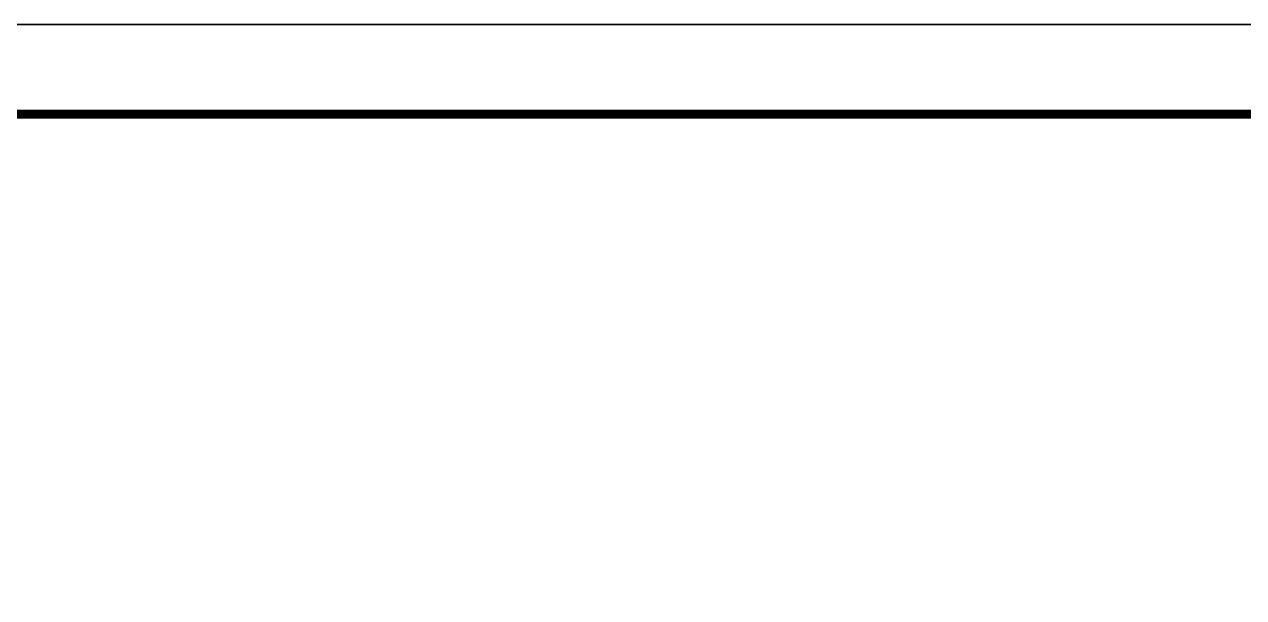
# Model space of a CAD drawing. Header units: inches. Extents: x 236662 to 497023, y -248575 to 81795.
# Drawn here: x 289243 to 292087, y -225009 to -223672 of the extents above; entities that cross this region are included whole.
import ezdxf

# ---------------------------------------------------------------- set-up
doc = ezdxf.new("R2010")
doc.units = ezdxf.units.IN
doc.header["$LTSCALE"] = 10
doc.header["$MEASUREMENT"] = 0
doc.layers.add('02. HP_BE TONG', color=1, linetype='Continuous', lineweight=35)
doc.layers.add('06. HP_THAY 1', color=134, linetype='Continuous', lineweight=15)
doc.layers.add('Tpl_Bound', color=1, linetype='Continuous', plot=False)

# ---------------------------------------------------------------- blocks, each defined once
blk = doc.blocks.new('KHUNG TEN A-3')
at = {"layer": '02. HP_BE TONG', "color": 1, "const_width": 0.4999999999999999}
blk.add_lwpolyline([(15.00000000000011, 5.000000000000682), (414.9999999999999, 5.000000000000682), (414.9999999999999, 292), (15.00000000000011, 292)], close=True, dxfattribs=at)
at = {"layer": '06. HP_THAY 1'}
blk.add_lwpolyline([(1.13686837721616e-13, 297), (420.0000000000001, 297), (420.0000000000001, 6.821210263296962e-13), (1.13686837721616e-13, 6.821210263296962e-13)], close=True, dxfattribs=at)
at = {"layer": 'Defpoints'}
blk.add_lwpolyline([(1.13686837721616e-13, 6.821210263296962e-13), (419.9999999999999, 6.821210263296962e-13), (419.9999999999999, 297), (1.13686837721616e-13, 297)], close=True, dxfattribs=at)

msp = doc.modelspace()

# ---------------------------------------------------------------- linework, layer by layer
at = {"layer": 'Tpl_Bound', "color": 1}
for points in [[(282444.5499781809, -223671.7449196481), (282444.5499781809, -211219.8760565453), (300149.2264122115, -211219.8760565453), (300149.2264122115, -223671.7449196481)], [(282444.5499781809, -236123.6137827509), (282444.5499781809, -223671.7449196481), (300149.2264122115, -223671.7449196481), (300149.2264122115, -236123.6137827509)]]:
    msp.add_lwpolyline(points, close=True, dxfattribs=at)

# ---------------------------------------------------------------- block references
at = {"color": 1, "xscale": 41.92548438755171, "yscale": 41.92548438755171, "zscale": 41.92548438755171}
msp.add_blockref('KHUNG TEN A-3', (282444.5499781809, -236123.613782751, -318.6113195437673), dxfattribs=at)

doc.saveas('drawing.dxf')
